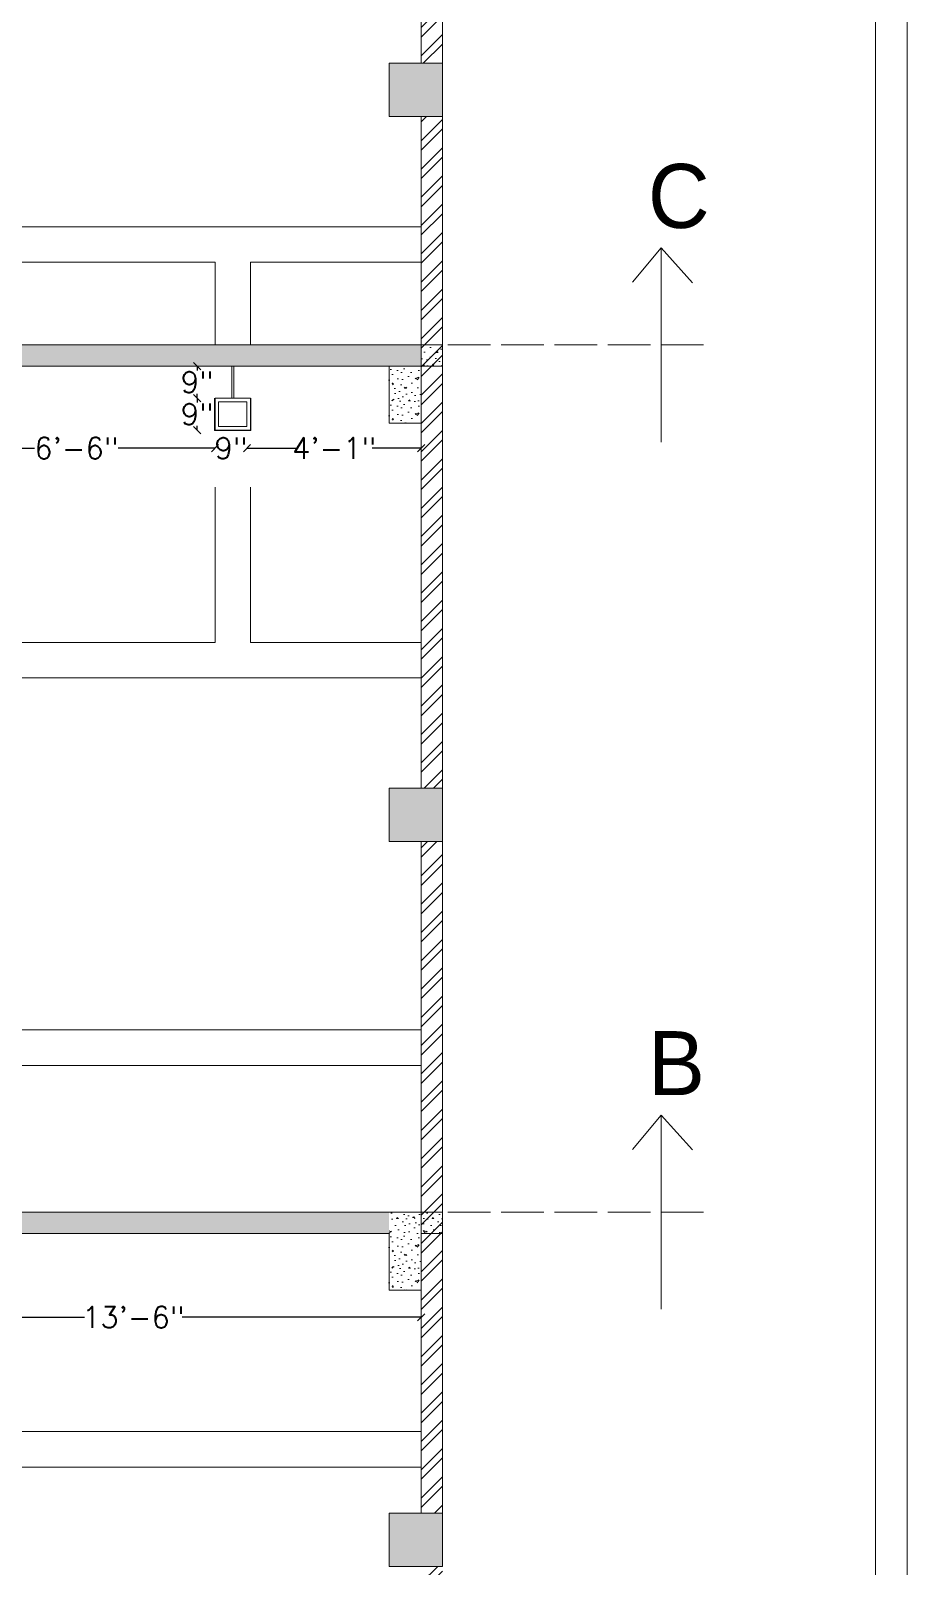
# Model space of a CAD drawing. Header units: inches. Extents: x 111501 to 134888, y 46021 to 52102.
# Drawn here: x 119045.8 to 119292.5, y 47961.3 to 48393.2 of the extents above; entities that cross this region are included whole.
import ezdxf

# ---------------------------------------------------------------- set-up
doc = ezdxf.new("R2010")
doc.units = ezdxf.units.IN
doc.header["$MEASUREMENT"] = 0
doc.linetypes.add('ACAD_ISO02W100', pattern=[15, 12, -3])
for name, color, linetype, lineweight in [('column', 252, 'Continuous', 9), ('dimension', 250, 'Continuous', 0), ('exterior', 7, 'Continuous', 5), ('SECTION', 7, 'Continuous', 0), ('SHEET', 7, 'Continuous', 30), ('wall', 7, 'Continuous', 9)]:
    doc.layers.add(name, color=color, linetype=linetype, lineweight=lineweight)
doc.layers.add('false ceiling', color=5, linetype='Continuous')
doc.styles.get("Standard").update_dxf_attribs({"font": 'txt.shx', "height": 6})
doc.dimstyles.new('Standard$0', dxfattribs={"dimtxt": 4, "dimasz": 2, "dimexe": 0.125, "dimexo": 0.125, "dimgap": 0.25, "dimtad": 0, "dimtih": 1, "dimtoh": 1, "dimdec": 1, "dimlfac": -1, "dimzin": 0, "dimdsep": 46, "dimlunit": 4, "dimtxsty": 'Standard', "dimblk": 'OBLIQUE', "dimblk1": 'DOTSMALL', "dimblk2": 'DOTSMALL', "dimcen": 0, "dimse1": 1, "dimse2": 1, "dimadec": 0, "dimazin": 0, "dimtfac": 1, "dimtdec": 1, "dimtofl": 0, "dimtmove": 0, "dimatfit": 3, "dimfxl": 1, "dimtolj": 1, "dimtzin": 0, "dimarcsym": 0})
pattern_1 = [(0, (-78.838, 657.102), (0, 10), [0, -10]), (0, (-78.738, 653.602), (0, 10), [0, -10]), (0, (-78.438, 659.002), (0, 10), [0, -10]), (338.1986, (-83.6382, 655.9016), (30.00000273, -9.999999105), [1.07703, -52.77462]), (216.8699, (-82.6382, 655.5016), (29.999999178, 20.000001233), [0.5, -49.5]), (130.6013, (-83.0382, 655.2016), (50.000004212, -59.999990182), [0.92195, -91.27349]), (206.5651, (-86.338, 654.0016), (-9.99999158, -10.0000131), [0.22361, -22.13707]), (326.3099, (-86.5382, 653.9016), (19.99999558, -10.000013345), [0.36056, -35.69496]), (108.4349, (-86.2382, 653.7016), (-9.99998403, 20.000004346), [0.31623, -31.30655]), (225, (-79.938, 653.0016), (-2e-15, -10.0000031), [0.42426, -13.71787]), (0, (-80.238, 652.702), (10, 10), [0.6, -9.4]), (135, (-79.638, 652.7016), (-10.0000031, 1e-15), [0.42426, -13.71787]), (251.5651, (-81.1382, 659.4016), (9.99998403, 20.000004346), [0.31623, -31.30655]), (0, (-81.238, 659.102), (10, 10), [0.5, -9.5]), (143.1301, (-80.7382, 659.1016), (-29.999999178, 20.000001233), [0.5, -49.5]), (213.6901, (-86.4382, 659.5016), (19.99999558, 10.000013345), [0.36056, -35.69496]), (341.5651, (-86.7382, 659.3016), (-20.000004346, 9.99998403), [0.63246, -30.99032]), (126.8699, (-86.1382, 659.1016), (20.000001233, -29.999999178), [0.5, -49.5]), (0, (-83.538, 659.102), (0, 10), [0, -10]), (0, (-86.238, 656.502), (0, 10), [0, -10]), (0, (-83.438, 652.802), (0, 10), [0, -10]), (0, (-80.738, 655.902), (0, 10), [0, -10]), (0, (-83.638, 657.602), (0, 10), [0, -10]), (0, (-85.838, 657.902), (0, 10), [0, -10]), (0, (-84.938, 657.302), (0, 10), [0, -10]), (0, (-85.338, 654.902), (0, 10), [0, -10]), (0, (-87.738, 655.302), (0, 10), [0, -10]), (0, (-87.638, 657.602), (0, 10), [0, -10]), (0, (-87.938, 659.802), (0, 10), [0, -10]), (0, (-84.838, 660.202), (0, 10), [0, -10]), (0, (-82.638, 660.602), (0, 10), [0, -10]), (0, (-79.138, 660.202), (0, 10), [0, -10]), (0, (-81.538, 657.102), (0, 10), [0, -10]), (0, (-82.538, 658.902), (0, 10), [0, -10]), (0, (-81.738, 654.102), (0, 10), [0, -10]), (0, (-84.738, 653.602), (0, 10), [0, -10]), (0, (-81.738, 651.402), (0, 10), [0, -10]), (0, (-85.038, 652.002), (0, 10), [0, -10]), (0, (-88.238, 651.702), (0, 10), [0, -10]), (0, (-87.038, 651.202), (0, 10), [0, -10]), (0, (-86.938, 652.602), (0, 10), [0, -10]), (0, (-80.238, 651.002), (0, 10), [0, -10]), (0, (-79.038, 655.102), (0, 10), [0, -10]), (0, (-79.538, 658.102), (0, 10), [0, -10]), (0, (-84.138, 650.902), (0, 10), [0, -10])]

# ---------------------------------------------------------------- blocks, each defined once
blk = doc.blocks.new('fg')
at = {"layer": 'exterior', "linetype": 'Continuous'}
for p, q in [((-2722.06, -26309.02, 0), (-2731.88, -26300.13, 0)), ((-2731.88, -26300.13, 0), (-2722.06, -26309.02, 0)), ((-2776.68, -26309.02, 0), (-2722.06, -26309.02, 0)), ((-2722.06, -26309.02, 0), (-2731.74, -26317.05, 0))]:
    blk.add_line(p, q, dxfattribs=at)
blk = doc.blocks.new('_Oblique')
at = {"color": 0, "linetype": 'ByBlock', "lineweight": -2}
blk.add_line((-0.5, -0.5), (0.5, 0.5), dxfattribs=at)
blk = doc.blocks.new('*D1545')
at = {"layer": 'Defpoints', "color": 0, "lineweight": 5, "transparency": 16777216}
for p in [(118993.67, 48034.86), (119155.67, 48034.26), (119155.67, 48031.32)]:
    blk.add_point(p, dxfattribs=at)
at = {"layer": 'dimension', "color": 0, "lineweight": -2, "transparency": 16777216}
for p, q in [((118993.67, 48031.32), (119060.92, 48031.32)), ((119155.67, 48031.32), (119088.42, 48031.32))]:
    blk.add_line(p, q, dxfattribs=at)
at = {"layer": 'dimension', "color": 0, "lineweight": -2, "transparency": 16777216, "xscale": 2, "yscale": 2, "zscale": 2, "rotation": 180}
blk.add_blockref('_Oblique', (118993.67, 48031.32), dxfattribs=at)
at = {"layer": 'dimension', "color": 0, "lineweight": -2, "transparency": 16777216, "xscale": 2, "yscale": 2, "zscale": 2}
blk.add_blockref('_Oblique', (119155.67, 48031.32), dxfattribs=at)
at = {"layer": 'dimension', "color": 0, "lineweight": 5, "transparency": 16777216, "insert": (119074.67, 48031.32), "char_height": 6, "attachment_point": 5}
blk.add_mtext('\\A1;13\'-6"', dxfattribs=at)
blk = doc.blocks.new('_DOTSMALL')
at = {"color": 0, "linetype": 'ByBlock', "lineweight": -2, "const_width": 0.5}
blk.add_lwpolyline([(-0.0625, 0, 1), (0.0625, 0, 1)], format="xyb", close=True, dxfattribs=at)
blk = doc.blocks.new('*D1561')
at = {"layer": 'Defpoints', "color": 0, "lineweight": 5, "transparency": 16777216}
for p in [(119097.67, 48282.87), (119019.67, 48280.85), (119097.67, 48275.79)]:
    blk.add_point(p, dxfattribs=at)
at = {"layer": 'dimension', "color": 0, "lineweight": -2, "transparency": 16777216}
for p, q in [((119019.67, 48275.79), (119046.92, 48275.79)), ((119097.67, 48275.79), (119070.42, 48275.79))]:
    blk.add_line(p, q, dxfattribs=at)
at = {"layer": 'dimension', "color": 0, "lineweight": -2, "transparency": 16777216, "xscale": 2, "yscale": 2, "zscale": 2, "rotation": 180}
blk.add_blockref('_Oblique', (119019.67, 48275.79), dxfattribs=at)
at = {"layer": 'dimension', "color": 0, "lineweight": -2, "transparency": 16777216, "xscale": 2, "yscale": 2, "zscale": 2}
blk.add_blockref('_Oblique', (119097.67, 48275.79), dxfattribs=at)
at = {"layer": 'dimension', "color": 0, "lineweight": 5, "transparency": 16777216, "insert": (119058.67, 48275.79), "char_height": 6, "attachment_point": 5}
blk.add_mtext('\\A1;6\'-6"', dxfattribs=at)
blk = doc.blocks.new('*D1562')
at = {"layer": 'Defpoints', "color": 0, "lineweight": 5, "transparency": 16777216}
for p in [(119097.67, 48282.87), (119106.67, 48281.85), (119106.67, 48275.79)]:
    blk.add_point(p, dxfattribs=at)
at = {"layer": 'dimension', "color": 0, "lineweight": -2, "transparency": 16777216}
for p, q in [((119097.67, 48275.79), (119095.67, 48275.79)), ((119106.67, 48275.79), (119108.67, 48275.79))]:
    blk.add_line(p, q, dxfattribs=at)
at = {"layer": 'dimension', "color": 0, "lineweight": -2, "transparency": 16777216, "xscale": 2, "yscale": 2, "zscale": 2}
blk.add_blockref('_Oblique', (119097.67, 48275.79), dxfattribs=at)
at = {"layer": 'dimension', "color": 0, "lineweight": -2, "transparency": 16777216, "xscale": 2, "yscale": 2, "zscale": 2, "rotation": 180}
blk.add_blockref('_Oblique', (119106.67, 48275.79), dxfattribs=at)
at = {"layer": 'dimension', "color": 0, "lineweight": 5, "transparency": 16777216, "insert": (119102.17, 48275.79), "char_height": 6, "attachment_point": 5}
blk.add_mtext('\\A1;9"', dxfattribs=at)
blk = doc.blocks.new('*D1563')
at = {"layer": 'Defpoints', "color": 0, "lineweight": 5, "transparency": 16777216}
for p in [(119106.67, 48281.85), (119155.67, 48282), (119155.67, 48275.79)]:
    blk.add_point(p, dxfattribs=at)
at = {"layer": 'dimension', "color": 0, "lineweight": -2, "transparency": 16777216}
for p, q in [((119106.67, 48275.79), (119120.42, 48275.79)), ((119155.67, 48275.79), (119141.92, 48275.79))]:
    blk.add_line(p, q, dxfattribs=at)
at = {"layer": 'dimension', "color": 0, "lineweight": -2, "transparency": 16777216, "xscale": 2, "yscale": 2, "zscale": 2, "rotation": 180}
blk.add_blockref('_Oblique', (119106.67, 48275.79), dxfattribs=at)
at = {"layer": 'dimension', "color": 0, "lineweight": -2, "transparency": 16777216, "xscale": 2, "yscale": 2, "zscale": 2}
blk.add_blockref('_Oblique', (119155.67, 48275.79), dxfattribs=at)
at = {"layer": 'dimension', "color": 0, "lineweight": 5, "transparency": 16777216, "insert": (119131.17, 48275.79), "char_height": 6, "attachment_point": 5}
blk.add_mtext('\\A1;4\'-1"', dxfattribs=at)
blk = doc.blocks.new('*D1564')
at = {"layer": 'Defpoints', "color": 0, "transparency": 16777216}
for p in [(119092.66, 48289.85), (119098.16, 48289.85), (119098.16, 48280.85)]:
    blk.add_point(p, dxfattribs=at)
at = {"layer": 'dimension', "color": 0, "lineweight": -2, "transparency": 16777216}
for p, q in [((119092.66, 48289.85), (119092.66, 48288.6)), ((119092.66, 48280.85), (119092.66, 48282.1))]:
    blk.add_line(p, q, dxfattribs=at)
at = {"layer": 'dimension', "color": 0, "lineweight": -2, "transparency": 16777216, "xscale": 2, "yscale": 2, "zscale": 2}
for p, rotation in [((119092.66, 48289.85), 90), ((119092.66, 48280.85), 270)]:
    blk.add_blockref('_Oblique', p, dxfattribs=dict(at, rotation=rotation))
at = {"layer": 'dimension', "color": 0, "lineweight": 5, "transparency": 16777216, "insert": (119092.66, 48285.35), "char_height": 6, "attachment_point": 5}
blk.add_mtext('\\A1;9"', dxfattribs=at)
blk = doc.blocks.new('*D1565')
at = {"layer": 'Defpoints', "color": 0, "transparency": 16777216}
for p in [(119092.66, 48298.85), (119100.04, 48298.85), (119099.66, 48289.85)]:
    blk.add_point(p, dxfattribs=at)
at = {"layer": 'dimension', "color": 0, "lineweight": -2, "transparency": 16777216}
for p, q in [((119092.66, 48298.85), (119092.66, 48297.6)), ((119092.66, 48289.85), (119092.66, 48291.1))]:
    blk.add_line(p, q, dxfattribs=at)
at = {"layer": 'dimension', "color": 0, "lineweight": -2, "transparency": 16777216, "xscale": 2, "yscale": 2, "zscale": 2}
for p, rotation in [((119092.66, 48298.85), 90), ((119092.66, 48289.85), 270)]:
    blk.add_blockref('_Oblique', p, dxfattribs=dict(at, rotation=rotation))
at = {"layer": 'dimension', "color": 0, "lineweight": 5, "transparency": 16777216, "insert": (119092.66, 48294.35), "char_height": 6, "attachment_point": 5}
blk.add_mtext('\\A1;9"', dxfattribs=at)

msp = doc.modelspace()

# ---------------------------------------------------------------- hatches: boundary and pattern name
at = {"layer": 'column'}
h = msp.add_hatch(color=256, dxfattribs=at)
h.paths.add_polyline_path([(119146.67, 48380.14), (119146.67, 48369.14), (119157.67, 48369.14), (119157.67, 48380.14)])
h.paths.add_polyline_path([(119157.67, 48380.14), (119157.67, 48384.14), (119146.67, 48384.14), (119146.67, 48380.14)])
h.paths.add_polyline_path([(119157.67, 48369.14), (119161.67, 48369.14), (119161.67, 48380.14), (119157.67, 48380.14)])
h.paths.add_polyline_path([(119161.67, 48384.14), (119157.67, 48384.14), (119157.67, 48380.14), (119161.67, 48380.14)])
h = msp.add_hatch(color=256, dxfattribs=at)
h.paths.add_polyline_path([(119146.67, 48176.21), (119146.67, 48165.21), (119157.67, 48165.21), (119157.67, 48176.21)])
h.paths.add_polyline_path([(119157.67, 48176.21), (119157.67, 48180.21), (119146.67, 48180.21), (119146.67, 48176.21)])
h.paths.add_polyline_path([(119157.67, 48165.21), (119161.67, 48165.21), (119161.67, 48176.21), (119157.67, 48176.21)])
h.paths.add_polyline_path([(119161.67, 48180.21), (119157.67, 48180.21), (119157.67, 48176.21), (119161.67, 48176.21)])
h = msp.add_hatch(color=256, dxfattribs=at)
h.paths.add_polyline_path([(119146.67, 47972.28), (119146.67, 47961.28), (119157.67, 47961.28), (119157.67, 47972.28)])
h.paths.add_polyline_path([(119157.67, 47972.28), (119157.67, 47976.28), (119146.67, 47976.28), (119146.67, 47972.28)])
h.paths.add_polyline_path([(119157.67, 47961.28), (119161.67, 47961.28), (119161.67, 47972.28), (119157.67, 47972.28)])
h.paths.add_polyline_path([(119161.67, 47976.28), (119157.67, 47976.28), (119157.67, 47972.28), (119161.67, 47972.28)])
at = {"layer": 'wall', "lineweight": 5}
h = msp.add_hatch(dxfattribs=at)
h.set_pattern_fill('ANSI32', color=256, scale=15, style=0)
h.set_pattern_definition([(45, (19832.368, 650.7016), (-3.97747564, 3.97747564), []), (45, (19835.0195, 650.7016), (-3.97747564, 3.97747564), [])])
h.paths.add_polyline_path([(119155.67, 48180.16), (119161.67, 48180.16), (119161.67, 48369.09), (119155.67, 48369.09)])
h.paths.add_polyline_path([(119155.67, 47976.23), (119161.67, 47976.23), (119161.67, 48165.16), (119155.67, 48165.16)])
h.paths.add_polyline_path([(119155.67, 48384.09), (119161.67, 48384.09), (119161.67, 48569.01), (119155.67, 48569.01)])
h.paths.add_polyline_path([(119155.67, 47851.23), (119161.67, 47851.23), (119161.67, 47961.23), (119155.67, 47961.23)])
h = msp.add_hatch(dxfattribs=at)
h.set_pattern_fill('CONC', color=256, scale=10, style=0)
h.set_pattern_definition(pattern_1)
h.paths.add_polyline_path([(118952.67, 48298.85), (119097.67, 48298.85), (119107.67, 48298.85), (119155.67, 48298.85), (119155.67, 48304.85), (119107.67, 48304.85), (119097.67, 48304.85), (118952.67, 48304.85)])
h = msp.add_hatch(dxfattribs=at)
h.set_pattern_fill('CONC', color=256, scale=10, style=0)
h.set_pattern_definition(pattern_1)
h.paths.add_polyline_path([(119155.67, 48298.85), (119161.67, 48298.85), (119161.67, 48304.85), (119155.67, 48304.85)])
h = msp.add_hatch(dxfattribs=at)
h.set_pattern_fill('CONC', color=256, scale=10, angle=180, style=0)
h.set_pattern_definition([(180, (238000.17, 657.102), (0, 10), [0, -10]), (180, (238000.07, 653.602), (0, 10), [0, -10]), (180, (237999.77, 659.002), (0, 10), [0, -10]), (201.8014, (238004.9697, 655.9016), (-30.00000273, -9.999999105), [1.07703, -52.77462]), (323.1301, (238003.9697, 655.5016), (-29.999999178, 20.000001233), [0.5, -49.5]), (49.3987, (238004.3697, 655.2016), (-50.000004212, -59.999990182), [0.92195, -91.27349]), (333.4349, (238007.6697, 654.0016), (9.99999158, -10.0000131), [0.22361, -22.13707]), (213.6901, (238007.8697, 653.9016), (-19.99999558, -10.000013345), [0.36056, -35.69496]), (71.5651, (238007.5697, 653.7016), (9.99998403, 20.000004346), [0.31623, -31.30655]), (315, (238001.27, 653.0016), (2e-15, -10.0000031), [0.42426, -13.71787]), (180, (238001.57, 652.702), (-10, 10), [0.6, -9.4]), (45, (238000.97, 652.7016), (10.0000031, 1e-15), [0.42426, -13.71787]), (288.4349, (238002.4697, 659.4016), (-9.99998403, 20.000004346), [0.31623, -31.30655]), (180, (238002.57, 659.102), (-10, 10), [0.5, -9.5]), (36.8699, (238002.0697, 659.1016), (29.999999178, 20.000001233), [0.5, -49.5]), (326.3099, (238007.7697, 659.5016), (-19.99999558, 10.000013345), [0.36056, -35.69496]), (198.4349, (238008.0697, 659.3016), (20.000004346, 9.99998403), [0.63246, -30.99032]), (53.1301, (238007.4697, 659.1016), (-20.000001233, -29.999999178), [0.5, -49.5]), (180, (238004.87, 659.102), (0, 10), [0, -10]), (180, (238007.57, 656.502), (0, 10), [0, -10]), (180, (238004.77, 652.802), (0, 10), [0, -10]), (180, (238002.07, 655.902), (0, 10), [0, -10]), (180, (238004.97, 657.602), (0, 10), [0, -10]), (180, (238007.17, 657.902), (0, 10), [0, -10]), (180, (238006.27, 657.302), (0, 10), [0, -10]), (180, (238006.67, 654.902), (0, 10), [0, -10]), (180, (238009.07, 655.302), (0, 10), [0, -10]), (180, (238008.97, 657.602), (0, 10), [0, -10]), (180, (238009.27, 659.802), (0, 10), [0, -10]), (180, (238006.17, 660.202), (0, 10), [0, -10]), (180, (238003.97, 660.602), (0, 10), [0, -10]), (180, (238000.47, 660.202), (0, 10), [0, -10]), (180, (238002.87, 657.102), (0, 10), [0, -10]), (180, (238003.87, 658.902), (0, 10), [0, -10]), (180, (238003.07, 654.102), (0, 10), [0, -10]), (180, (238006.07, 653.602), (0, 10), [0, -10]), (180, (238003.07, 651.402), (0, 10), [0, -10]), (180, (238006.37, 652.002), (0, 10), [0, -10]), (180, (238009.57, 651.702), (0, 10), [0, -10]), (180, (238008.37, 651.202), (0, 10), [0, -10]), (180, (238008.27, 652.602), (0, 10), [0, -10]), (180, (238001.57, 651.002), (0, 10), [0, -10]), (180, (238000.37, 655.102), (0, 10), [0, -10]), (180, (238000.87, 658.102), (0, 10), [0, -10]), (180, (238005.47, 650.902), (0, 10), [0, -10])])
h.paths.add_polyline_path([(119155.67, 48282.85), (119146.67, 48282.85), (119146.67, 48298.85), (119155.67, 48298.85)])
h = msp.add_hatch(dxfattribs=at)
h.set_pattern_fill('CONC', color=256, scale=10, style=0)
h.set_pattern_definition(pattern_1)
h.paths.add_polyline_path([(118774.67, 48060.89), (118808.67, 48060.89), (118818.67, 48060.89), (118924.67, 48060.89), (118934.67, 48060.89), (118952.67, 48060.89), (118990.67, 48060.89), (118993.67, 48060.89), (119146.67, 48060.89), (119146.67, 48054.89), (118992.42, 48054.89), (118991.92, 48054.89), (118952.67, 48054.89), (118952.67, 48038.89), (118934.77, 48038.89), (118934.67, 48038.89), (118934.67, 48045.89), (118934.67, 48054.89), (118929.92, 48054.89), (118929.42, 48054.89), (118813.92, 48054.89), (118813.42, 48054.89), (118774.67, 48054.89)])
h = msp.add_hatch(dxfattribs=at)
h.set_pattern_fill('CONC', color=256, scale=10, style=0)
h.set_pattern_definition(pattern_1)
h.paths.add_polyline_path([(119146.67, 48054.89), (119155.67, 48054.89), (119155.67, 48060.89), (119146.67, 48060.89)])
h = msp.add_hatch(dxfattribs=at)
h.set_pattern_fill('CONC', color=256, scale=10, style=0)
h.set_pattern_definition(pattern_1)
h.paths.add_polyline_path([(119155.67, 48054.89), (119161.67, 48054.89), (119161.67, 48060.89), (119155.67, 48060.89)])
h = msp.add_hatch(dxfattribs=at)
h.set_pattern_fill('CONC', color=256, scale=10, angle=180, style=0)
h.set_pattern_definition([(180, (238000.17, 413.146), (0, 10), [0, -10]), (180, (238000.07, 409.646), (0, 10), [0, -10]), (180, (237999.77, 415.046), (0, 10), [0, -10]), (201.8014, (238004.9697, 411.946), (-30.00000273, -9.999999105), [1.07703, -52.77462]), (323.1301, (238003.9697, 411.546), (-29.999999178, 20.000001233), [0.5, -49.5]), (49.3987, (238004.3697, 411.2461), (-50.000004212, -59.999990182), [0.92195, -91.27349]), (333.4349, (238007.6697, 410.046), (9.99999158, -10.0000131), [0.22361, -22.13707]), (213.6901, (238007.8697, 409.946), (-19.99999558, -10.000013345), [0.36056, -35.69496]), (71.5651, (238007.5697, 409.746), (9.99998403, 20.000004346), [0.31623, -31.30655]), (315, (238001.27, 409.046), (2e-15, -10.0000031), [0.42426, -13.71787]), (180, (238001.57, 408.746), (-10, 10), [0.6, -9.4]), (45, (238000.97, 408.746), (10.0000031, 1e-15), [0.42426, -13.71787]), (288.4349, (238002.4697, 415.446), (-9.99998403, 20.000004346), [0.31623, -31.30655]), (180, (238002.57, 415.146), (-10, 10), [0.5, -9.5]), (36.8699, (238002.0697, 415.146), (29.999999178, 20.000001233), [0.5, -49.5]), (326.3099, (238007.7697, 415.546), (-19.99999558, 10.000013345), [0.36056, -35.69496]), (198.4349, (238008.0697, 415.346), (20.000004346, 9.99998403), [0.63246, -30.99032]), (53.1301, (238007.4697, 415.146), (-20.000001233, -29.999999178), [0.5, -49.5]), (180, (238004.87, 415.146), (0, 10), [0, -10]), (180, (238007.57, 412.546), (0, 10), [0, -10]), (180, (238004.77, 408.846), (0, 10), [0, -10]), (180, (238002.07, 411.946), (0, 10), [0, -10]), (180, (238004.97, 413.646), (0, 10), [0, -10]), (180, (238007.17, 413.946), (0, 10), [0, -10]), (180, (238006.27, 413.346), (0, 10), [0, -10]), (180, (238006.67, 410.946), (0, 10), [0, -10]), (180, (238009.07, 411.346), (0, 10), [0, -10]), (180, (238008.97, 413.646), (0, 10), [0, -10]), (180, (238009.27, 415.846), (0, 10), [0, -10]), (180, (238006.17, 416.246), (0, 10), [0, -10]), (180, (238003.97, 416.646), (0, 10), [0, -10]), (180, (238000.47, 416.246), (0, 10), [0, -10]), (180, (238002.87, 413.146), (0, 10), [0, -10]), (180, (238003.87, 414.946), (0, 10), [0, -10]), (180, (238003.07, 410.146), (0, 10), [0, -10]), (180, (238006.07, 409.646), (0, 10), [0, -10]), (180, (238003.07, 407.446), (0, 10), [0, -10]), (180, (238006.37, 408.046), (0, 10), [0, -10]), (180, (238009.57, 407.746), (0, 10), [0, -10]), (180, (238008.37, 407.246), (0, 10), [0, -10]), (180, (238008.27, 408.646), (0, 10), [0, -10]), (180, (238001.57, 407.046), (0, 10), [0, -10]), (180, (238000.37, 411.146), (0, 10), [0, -10]), (180, (238000.87, 414.146), (0, 10), [0, -10]), (180, (238005.47, 406.946), (0, 10), [0, -10])])
h.paths.add_polyline_path([(119155.67, 48038.89), (119146.67, 48038.89), (119146.67, 48054.89), (119155.67, 48054.89)])

# ---------------------------------------------------------------- linework, layer by layer
at = {"lineweight": 5}
for p, q in [((119146.67, 48282.85), (119146.67, 48298.85)), ((119146.67, 48282.85), (119155.67, 48282.85)), ((119146.67, 48038.89), (119146.67, 48054.89)), ((119146.67, 48038.89), (119155.67, 48038.89))]:
    msp.add_line(p, q, dxfattribs=at)
at = {"layer": 'column'}
for points in [[(119146.67, 48384.09), (119161.67, 48384.09), (119161.67, 48369.09), (119146.67, 48369.09)], [(119146.67, 48180.16), (119161.67, 48180.16), (119161.67, 48165.16), (119146.67, 48165.16)], [(119146.67, 47976.23), (119161.67, 47976.23), (119161.67, 47961.23), (119146.67, 47961.23)]]:
    msp.add_lwpolyline(points, close=True, dxfattribs=at)
at = {"layer": 'exterior', "color": 1, "linetype": 'ACAD_ISO02W100'}
for p, q in [((119235.16, 48304.85), (118699.66, 48304.85)), ((119235.16, 48060.89), (118699.66, 48060.89))]:
    msp.add_line(p, q, dxfattribs=at)
at = {"layer": 'false ceiling', "lineweight": 5}
for points in [[(119107.67, 48328.09), (119155.67, 48328.09), (119155.67, 48338.09), (118952.67, 48338.09), (118952.67, 48328.09), (119097.67, 48328.09)], [(119097.67, 48304.85), (119097.67, 48328.09)], [(119107.67, 48328.09), (119107.67, 48304.85)], [(119097.67, 48221.16), (119097.67, 48264.87)], [(119107.67, 48264.87), (119107.67, 48221.16)], [(119097.67, 48221.16), (118952.67, 48221.16), (118952.67, 48211.16), (119155.67, 48211.16), (119155.67, 48221.16), (119107.67, 48221.16)]]:
    msp.add_lwpolyline(points, dxfattribs=at)
for points in [[(118952.67, 48112.16), (119155.67, 48112.16), (119155.67, 48102.16), (118952.67, 48102.16)], [(118952.67, 47999.16), (119155.67, 47999.16), (119155.67, 47989.16), (118952.67, 47989.16)]]:
    msp.add_lwpolyline(points, close=True, dxfattribs=at)
at = {"layer": 'SECTION', "color": 15}
msp.add_lwpolyline([(119102.42, 48289.85), (119102.92, 48289.85), (119102.92, 48298.85), (119102.42, 48298.85)], close=True, dxfattribs=at)
at = {"layer": 'SECTION', "color": 1}
msp.add_lwpolyline([(119097.57, 48289.85), (119097.57, 48280.75), (119107.77, 48280.75), (119107.77, 48289.85)], dxfattribs=at)
at = {"layer": 'SECTION', "color": 5}
for points in [[(119097.67, 48280.85), (119107.67, 48280.85), (119107.67, 48289.85), (119097.67, 48289.85)], [(119098.67, 48281.85), (119106.67, 48281.85), (119106.67, 48288.85), (119098.67, 48288.85)]]:
    msp.add_lwpolyline(points, close=True, dxfattribs=at)
at = {"layer": 'SHEET', "color": 0, "lineweight": 5, "ltscale": 25}
for points in [[(117990.52, 46902.66), (119292.45, 46902.66), (119292.45, 48725.76), (117990.52, 48725.76)], [(117999.45, 46911.58), (119283.53, 46911.58), (119283.53, 48716.84), (117999.45, 48716.84)]]:
    msp.add_lwpolyline(points, close=True, dxfattribs=at)
at = {"layer": 'wall'}
for p, q in [((119155.67, 48384.09), (119155.67, 48569.01)), ((119161.67, 48384.09), (119161.67, 48569.01)), ((119155.67, 48180.16), (119155.67, 48369.09)), ((119161.67, 48180.16), (119161.67, 48369.09)), ((119155.67, 47976.23), (119155.67, 48165.16)), ((119161.67, 47976.23), (119161.67, 48165.16))]:
    msp.add_line(p, q, dxfattribs=at)
at = {"layer": 'wall', "lineweight": 5}
for points in [[(118952.67, 48298.85), (119161.67, 48298.85), (119161.67, 48304.85), (118759.67, 48304.85), (118759.67, 48298.85), (118934.67, 48298.85)], [(119155.67, 48054.89), (119161.67, 48054.89), (119161.67, 48060.89), (118759.67, 48060.89), (118759.67, 48054.89), (118765.67, 48054.89)], [(118952.67, 48054.89), (119146.67, 48054.89)]]:
    msp.add_lwpolyline(points, dxfattribs=at)

# ---------------------------------------------------------------- block references
at = {"layer": 'exterior', "color": 1, "linetype": 'Continuous', "xscale": -1, "rotation": 270}
for p in [(145532.18, 51054.21, 0), (145532.18, 50810.26, 0)]:
    msp.add_blockref('fg', p, dxfattribs=at)

# ---------------------------------------------------------------- texts
at = {"layer": 'exterior', "color": 1, "linetype": 'Continuous', "char_height": 18, "width": 14.5412, "attachment_point": 1}
for s, insert in [('{\\Faehalf.shx|c0;C}', (119219.47, 48355.75)), ('{\\Faehalf.shx|c0;B}', (119219.47, 48111.8))]:
    msp.add_mtext(s, dxfattribs=dict(at, insert=insert))

# ---------------------------------------------------------------- dimensions: what is measured, and where the dimension line sits
at = {"layer": 'dimension', "lineweight": 5}
for base, p1, p2, picture, middle in [((119092.66, 48298.85), (119099.66, 48289.85), (119100.04, 48298.85), '*D1565', (119092.66, 48294.35)), ((119092.66, 48289.85), (119098.16, 48280.85), (119098.16, 48289.85), '*D1564', (119092.66, 48285.35))]:
    dim = msp.add_linear_dim(base=base, p1=p1, p2=p2, angle=90, dimstyle='Standard$0', dxfattribs=at)
    dim.commit()
    dim.dimension.update_dxf_attribs({"geometry": picture, "text_midpoint": middle})
for base, p1, p2, picture, middle in [((119097.67, 48275.79), (119019.67, 48280.85), (119097.67, 48282.87), '*D1561', (119058.67, 48275.79)), ((119106.67, 48275.79), (119097.67, 48282.87), (119106.67, 48281.85), '*D1562', (119102.17, 48275.79)), ((119155.67, 48275.79), (119106.67, 48281.85), (119155.67, 48282), '*D1563', (119131.17, 48275.79)), ((119155.67, 48031.32), (118993.67, 48034.86), (119155.67, 48034.26), '*D1545', (119074.67, 48031.32))]:
    dim = msp.add_linear_dim(base=base, p1=p1, p2=p2, dimstyle='Standard$0', override={"dimtmove": 1}, dxfattribs=at)
    dim.commit()
    dim.dimension.update_dxf_attribs({"geometry": picture, "text_midpoint": middle})

doc.saveas('drawing.dxf')
